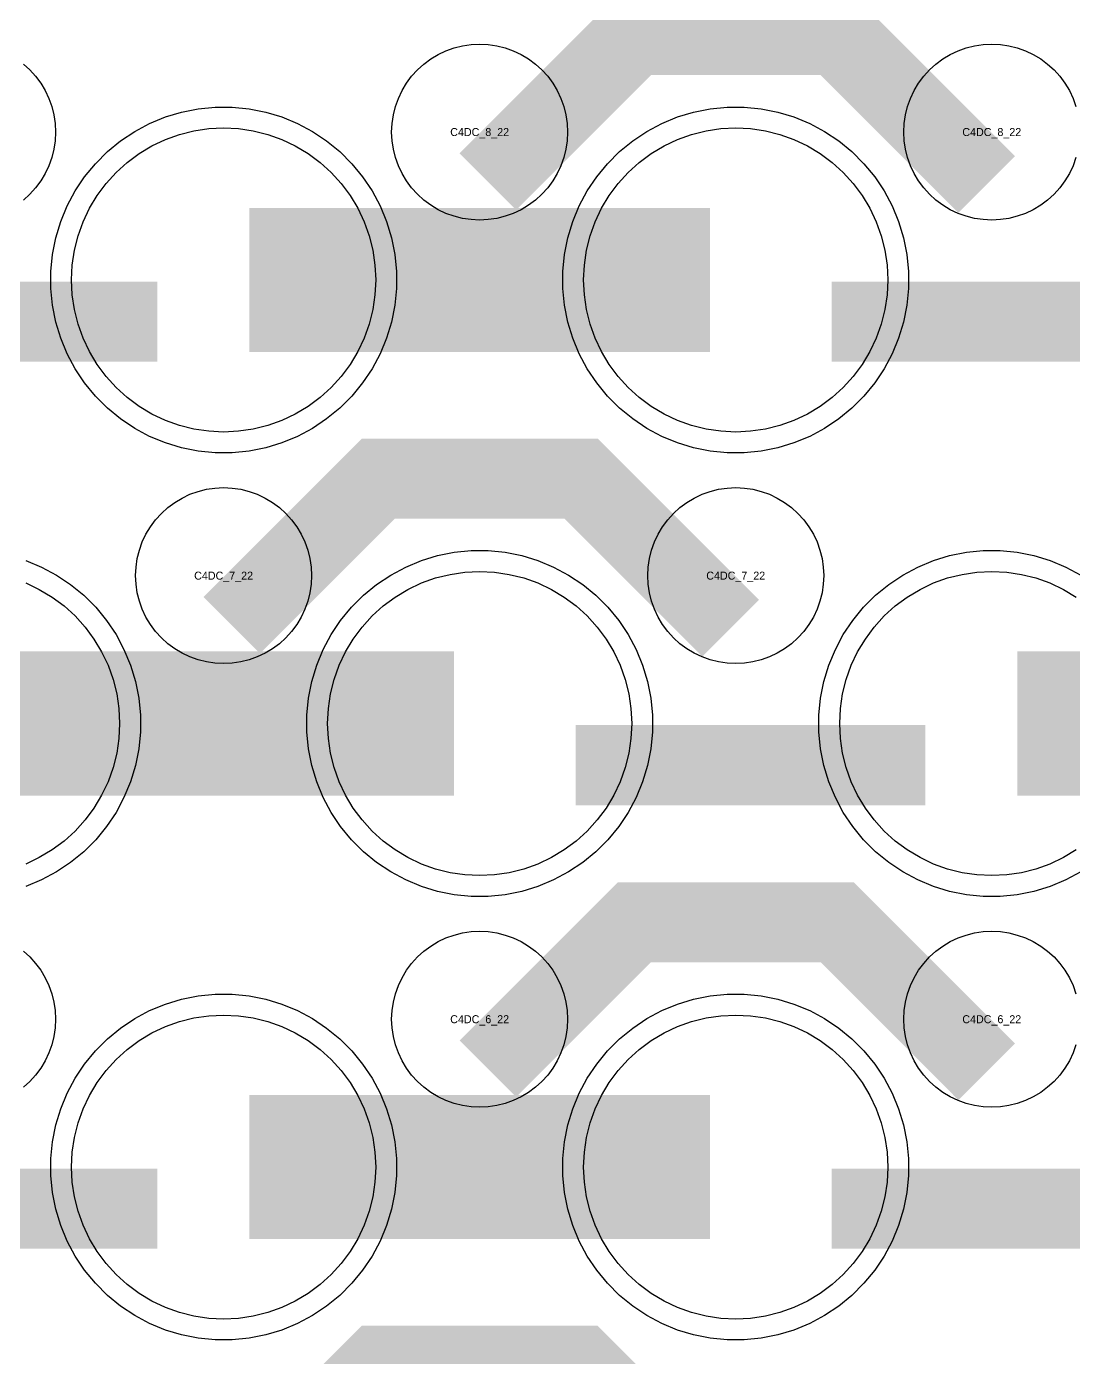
# Model space of a CAD drawing. Extents: x -11880 to 11880, y -14992 to 14992.
# Drawn here: x -5021.5 to -4694.5, y -14067.6 to -13651.9 of the extents above; entities that cross this region are included whole.
import ezdxf
from ezdxf.enums import TextEntityAlignment as Align

# ---------------------------------------------------------------- set-up
doc = ezdxf.new("R2010")
doc.units = 0
doc.header["$MEASUREMENT"] = 0
for name, color, linetype in [('GDS_775_DT_237', 138, 'CONTINUOUS'), ('RDL1_FS', 34, 'CONTINUOUS'), ('RDL_BS', 160, 'CONTINUOUS')]:
    doc.layers.add(name, color=color, linetype=linetype)

msp = doc.modelspace()

# ---------------------------------------------------------------- linework, layer by layer
at = {"layer": 'RDL1_FS', "color": 241, "true_color": 0xf7abae}
for points in [[(-4960, -13778.559), (-4964.657, -13778.33), (-4969.268, -13777.646), (-4973.791, -13776.514), (-4978.181, -13774.942), (-4982.395, -13772.95), (-4986.395, -13770.552), (-4990.14, -13767.774), (-4993.594, -13764.644), (-4996.724, -13761.19), (-4999.502, -13757.445), (-5001.9, -13753.445), (-5003.892, -13749.231), (-5005.464, -13744.841), (-5006.596, -13740.318), (-5007.28, -13735.707), (-5007.509, -13731.05), (-5007.28, -13726.393), (-5006.596, -13721.782), (-5005.464, -13717.259), (-5003.892, -13712.869), (-5001.9, -13708.655), (-4999.502, -13704.655), (-4996.724, -13700.91), (-4993.594, -13697.456), (-4990.14, -13694.326), (-4986.395, -13691.548), (-4982.395, -13689.15), (-4978.181, -13687.158), (-4973.791, -13685.586), (-4969.268, -13684.454), (-4964.657, -13683.77), (-4960, -13683.541), (-4955.343, -13683.77), (-4950.732, -13684.454), (-4946.209, -13685.586), (-4941.819, -13687.158), (-4937.605, -13689.15), (-4933.605, -13691.548), (-4929.86, -13694.326), (-4926.406, -13697.456), (-4923.276, -13700.91), (-4920.498, -13704.655), (-4918.1, -13708.655), (-4916.108, -13712.869), (-4914.536, -13717.259), (-4913.404, -13721.782), (-4912.72, -13726.393), (-4912.491, -13731.05), (-4912.72, -13735.707), (-4913.404, -13740.318), (-4914.536, -13744.841), (-4916.108, -13749.231), (-4918.1, -13753.445), (-4920.498, -13757.445), (-4923.276, -13761.19), (-4926.406, -13764.644), (-4929.86, -13767.774), (-4933.605, -13770.552), (-4937.605, -13772.95), (-4941.819, -13774.942), (-4946.209, -13776.514), (-4950.732, -13777.646), (-4955.343, -13778.33)], [(-4800, -13778.559), (-4804.657, -13778.33), (-4809.268, -13777.646), (-4813.791, -13776.514), (-4818.181, -13774.942), (-4822.395, -13772.95), (-4826.395, -13770.552), (-4830.14, -13767.774), (-4833.594, -13764.644), (-4836.724, -13761.19), (-4839.502, -13757.445), (-4841.9, -13753.445), (-4843.892, -13749.231), (-4845.464, -13744.841), (-4846.596, -13740.318), (-4847.28, -13735.707), (-4847.509, -13731.05), (-4847.28, -13726.393), (-4846.596, -13721.782), (-4845.464, -13717.259), (-4843.892, -13712.869), (-4841.9, -13708.655), (-4839.502, -13704.655), (-4836.724, -13700.91), (-4833.594, -13697.456), (-4830.14, -13694.326), (-4826.395, -13691.548), (-4822.395, -13689.15), (-4818.181, -13687.158), (-4813.791, -13685.586), (-4809.268, -13684.454), (-4804.657, -13683.77), (-4800, -13683.541), (-4795.343, -13683.77), (-4790.732, -13684.454), (-4786.209, -13685.586), (-4781.819, -13687.158), (-4777.605, -13689.15), (-4773.605, -13691.548), (-4769.86, -13694.326), (-4766.406, -13697.456), (-4763.276, -13700.91), (-4760.498, -13704.655), (-4758.1, -13708.655), (-4756.108, -13712.869), (-4754.536, -13717.259), (-4753.404, -13721.782), (-4752.72, -13726.393), (-4752.491, -13731.05), (-4752.72, -13735.707), (-4753.404, -13740.318), (-4754.536, -13744.841), (-4756.108, -13749.231), (-4758.1, -13753.445), (-4760.498, -13757.445), (-4763.276, -13761.19), (-4766.406, -13764.644), (-4769.86, -13767.774), (-4773.605, -13770.552), (-4777.605, -13772.95), (-4781.819, -13774.942), (-4786.209, -13776.514), (-4790.732, -13777.646), (-4795.343, -13778.33)], [(-4880, -13917.124), (-4884.657, -13916.895), (-4889.268, -13916.211), (-4893.791, -13915.079), (-4898.181, -13913.507), (-4902.395, -13911.515), (-4906.395, -13909.117), (-4910.14, -13906.339), (-4913.594, -13903.209), (-4916.724, -13899.755), (-4919.502, -13896.01), (-4921.9, -13892.01), (-4923.892, -13887.796), (-4925.464, -13883.406), (-4926.596, -13878.883), (-4927.28, -13874.272), (-4927.509, -13869.615), (-4927.28, -13864.958), (-4926.596, -13860.347), (-4925.464, -13855.824), (-4923.892, -13851.434), (-4921.9, -13847.22), (-4919.502, -13843.22), (-4916.724, -13839.475), (-4913.594, -13836.021), (-4910.14, -13832.891), (-4906.395, -13830.113), (-4902.395, -13827.715), (-4898.181, -13825.723), (-4893.791, -13824.151), (-4889.268, -13823.019), (-4884.657, -13822.335), (-4880, -13822.106), (-4875.343, -13822.335), (-4870.732, -13823.019), (-4866.209, -13824.151), (-4861.819, -13825.723), (-4857.605, -13827.715), (-4853.605, -13830.113), (-4849.86, -13832.891), (-4846.406, -13836.021), (-4843.276, -13839.475), (-4840.498, -13843.22), (-4838.1, -13847.22), (-4836.108, -13851.434), (-4834.536, -13855.824), (-4833.404, -13860.347), (-4832.72, -13864.958), (-4832.491, -13869.615), (-4832.72, -13874.272), (-4833.404, -13878.883), (-4834.536, -13883.406), (-4836.108, -13887.796), (-4838.1, -13892.01), (-4840.498, -13896.01), (-4843.276, -13899.755), (-4846.406, -13903.209), (-4849.86, -13906.339), (-4853.605, -13909.117), (-4857.605, -13911.515), (-4861.819, -13913.507), (-4866.209, -13915.079), (-4870.732, -13916.211), (-4875.343, -13916.895)], [(-4960, -14055.689), (-4964.657, -14055.46), (-4969.268, -14054.776), (-4973.791, -14053.644), (-4978.181, -14052.072), (-4982.395, -14050.08), (-4986.395, -14047.682), (-4990.14, -14044.904), (-4993.594, -14041.774), (-4996.724, -14038.32), (-4999.502, -14034.575), (-5001.9, -14030.575), (-5003.892, -14026.361), (-5005.464, -14021.971), (-5006.596, -14017.448), (-5007.28, -14012.837), (-5007.509, -14008.18), (-5007.28, -14003.523), (-5006.596, -13998.912), (-5005.464, -13994.389), (-5003.892, -13989.999), (-5001.9, -13985.785), (-4999.502, -13981.785), (-4996.724, -13978.04), (-4993.594, -13974.586), (-4990.14, -13971.456), (-4986.395, -13968.678), (-4982.395, -13966.28), (-4978.181, -13964.288), (-4973.791, -13962.716), (-4969.268, -13961.584), (-4964.657, -13960.9), (-4960, -13960.671), (-4955.343, -13960.9), (-4950.732, -13961.584), (-4946.209, -13962.716), (-4941.819, -13964.288), (-4937.605, -13966.28), (-4933.605, -13968.678), (-4929.86, -13971.456), (-4926.406, -13974.586), (-4923.276, -13978.04), (-4920.498, -13981.785), (-4918.1, -13985.785), (-4916.108, -13989.999), (-4914.536, -13994.389), (-4913.404, -13998.912), (-4912.72, -14003.523), (-4912.491, -14008.18), (-4912.72, -14012.837), (-4913.404, -14017.448), (-4914.536, -14021.971), (-4916.108, -14026.361), (-4918.1, -14030.575), (-4920.498, -14034.575), (-4923.276, -14038.32), (-4926.406, -14041.774), (-4929.86, -14044.904), (-4933.605, -14047.682), (-4937.605, -14050.08), (-4941.819, -14052.072), (-4946.209, -14053.644), (-4950.732, -14054.776), (-4955.343, -14055.46)], [(-4800, -14055.689), (-4804.657, -14055.46), (-4809.268, -14054.776), (-4813.791, -14053.644), (-4818.181, -14052.072), (-4822.395, -14050.08), (-4826.395, -14047.682), (-4830.14, -14044.904), (-4833.594, -14041.774), (-4836.724, -14038.32), (-4839.502, -14034.575), (-4841.9, -14030.575), (-4843.892, -14026.361), (-4845.464, -14021.971), (-4846.596, -14017.448), (-4847.28, -14012.837), (-4847.509, -14008.18), (-4847.28, -14003.523), (-4846.596, -13998.912), (-4845.464, -13994.389), (-4843.892, -13989.999), (-4841.9, -13985.785), (-4839.502, -13981.785), (-4836.724, -13978.04), (-4833.594, -13974.586), (-4830.14, -13971.456), (-4826.395, -13968.678), (-4822.395, -13966.28), (-4818.181, -13964.288), (-4813.791, -13962.716), (-4809.268, -13961.584), (-4804.657, -13960.9), (-4800, -13960.671), (-4795.343, -13960.9), (-4790.732, -13961.584), (-4786.209, -13962.716), (-4781.819, -13964.288), (-4777.605, -13966.28), (-4773.605, -13968.678), (-4769.86, -13971.456), (-4766.406, -13974.586), (-4763.276, -13978.04), (-4760.498, -13981.785), (-4758.1, -13985.785), (-4756.108, -13989.999), (-4754.536, -13994.389), (-4753.404, -13998.912), (-4752.72, -14003.523), (-4752.491, -14008.18), (-4752.72, -14012.837), (-4753.404, -14017.448), (-4754.536, -14021.971), (-4756.108, -14026.361), (-4758.1, -14030.575), (-4760.498, -14034.575), (-4763.276, -14038.32), (-4766.406, -14041.774), (-4769.86, -14044.904), (-4773.605, -14047.682), (-4777.605, -14050.08), (-4781.819, -14052.072), (-4786.209, -14053.644), (-4790.732, -14054.776), (-4795.343, -14055.46)]]:
    msp.add_lwpolyline(points, close=True, dxfattribs=at)
for points in [[(-4951.998, -13731.05, 45, 45, 0), (-4879.998, -13731.05, 45, 45, 0)], [(-4879.998, -13731.05, 45, 45, 0), (-4807.998, -13731.05, 45, 45, 0)], [(-5031.998, -13869.615, 45, 45, 0), (-4959.998, -13869.615, 45, 45, 0)], [(-4959.998, -13869.615, 45, 45, 0), (-4887.998, -13869.615, 45, 45, 0)], [(-4711.998, -13869.615, 45, 45, 0), (-4639.998, -13869.615, 45, 45, 0)], [(-4951.998, -14008.18, 45, 45, 0), (-4879.998, -14008.18, 45, 45, 0)], [(-4879.998, -14008.18, 45, 45, 0), (-4807.998, -14008.18, 45, 45, 0)]]:
    msp.add_lwpolyline(points, format="xyseb", dxfattribs=at)
for points in [[(-5021.819, -13825.723), (-5017.605, -13827.715), (-5013.605, -13830.113), (-5009.86, -13832.891), (-5006.406, -13836.021), (-5003.276, -13839.475), (-5000.498, -13843.22), (-4998.1, -13847.22), (-4996.108, -13851.434), (-4994.536, -13855.824), (-4993.404, -13860.347), (-4992.72, -13864.958), (-4992.491, -13869.615), (-4992.72, -13874.272), (-4993.404, -13878.883), (-4994.536, -13883.406), (-4996.108, -13887.796), (-4998.1, -13892.01), (-5000.498, -13896.01), (-5003.276, -13899.755), (-5006.406, -13903.209), (-5009.86, -13906.339), (-5013.605, -13909.117), (-5017.605, -13911.515), (-5021.819, -13913.507)], [(-4693.605, -13909.117), (-4697.605, -13911.515), (-4701.819, -13913.507), (-4706.209, -13915.079), (-4710.732, -13916.211), (-4715.343, -13916.895), (-4720, -13917.124), (-4724.657, -13916.895), (-4729.268, -13916.211), (-4733.791, -13915.079), (-4738.181, -13913.507), (-4742.395, -13911.515), (-4746.395, -13909.117), (-4750.14, -13906.339), (-4753.594, -13903.209), (-4756.724, -13899.755), (-4759.502, -13896.01), (-4761.9, -13892.01), (-4763.892, -13887.796), (-4765.464, -13883.406), (-4766.596, -13878.883), (-4767.28, -13874.272), (-4767.509, -13869.615), (-4767.28, -13864.958), (-4766.596, -13860.347), (-4765.464, -13855.824), (-4763.892, -13851.434), (-4761.9, -13847.22), (-4759.502, -13843.22), (-4756.724, -13839.475), (-4753.594, -13836.021), (-4750.14, -13832.891), (-4746.395, -13830.113), (-4742.395, -13827.715), (-4738.181, -13825.723), (-4733.791, -13824.151), (-4729.268, -13823.019), (-4724.657, -13822.335), (-4720, -13822.106), (-4715.343, -13822.335), (-4710.732, -13823.019), (-4706.209, -13824.151), (-4701.819, -13825.723), (-4697.605, -13827.715), (-4693.605, -13830.113)]]:
    msp.add_lwpolyline(points, dxfattribs=at)
at = {"layer": 'RDL_BS'}
for points in [[(-4877.438, -13700.364, 25, 25, 0), (-4831.623, -13654.549, 25, 25, 0), (-4798.07, -13654.549, 25, 25, 0)], [(-4721.599, -13701.263, 25, 25, 0), (-4768.313, -13654.549, 25, 25, 0), (-4798.071, -13654.549, 25, 25, 0)], [(-4957.438, -13838.929, 25, 25, 0), (-4911.623, -13793.114, 25, 25, 0), (-4878.07, -13793.114, 25, 25, 0)], [(-4801.599, -13839.828, 25, 25, 0), (-4848.313, -13793.114, 25, 25, 0), (-4878.071, -13793.114, 25, 25, 0)], [(-4877.438, -13977.494, 25, 25, 0), (-4831.623, -13931.679, 25, 25, 0), (-4798.07, -13931.679, 25, 25, 0)], [(-4721.599, -13978.393, 25, 25, 0), (-4768.313, -13931.679, 25, 25, 0), (-4798.071, -13931.679, 25, 25, 0)], [(-4957.438, -14116.059, 25, 25, 0), (-4911.623, -14070.244, 25, 25, 0), (-4878.07, -14070.244, 25, 25, 0)], [(-4801.599, -14116.958, 25, 25, 0), (-4848.313, -14070.244, 25, 25, 0), (-4878.071, -14070.244, 25, 25, 0)]]:
    msp.add_lwpolyline(points, format="xyseb", dxfattribs=at)
for points in [[(-4880, -13712.356), (-4882.693, -13712.224), (-4885.365, -13711.828), (-4887.984, -13711.171), (-4890.519, -13710.264), (-4892.956, -13709.112), (-4895.28, -13707.719), (-4897.443, -13706.116), (-4899.442, -13704.304), (-4901.254, -13702.305), (-4902.857, -13700.142), (-4904.25, -13697.818), (-4905.402, -13695.381), (-4906.309, -13692.846), (-4906.966, -13690.227), (-4907.362, -13687.555), (-4907.494, -13684.862), (-4907.362, -13682.169), (-4906.966, -13679.497), (-4906.309, -13676.878), (-4905.402, -13674.343), (-4904.25, -13671.906), (-4902.857, -13669.582), (-4901.254, -13667.419), (-4899.442, -13665.42), (-4897.443, -13663.608), (-4895.28, -13662.005), (-4892.956, -13660.612), (-4890.519, -13659.46), (-4887.984, -13658.553), (-4885.365, -13657.896), (-4882.693, -13657.5), (-4880, -13657.368), (-4877.307, -13657.5), (-4874.635, -13657.896), (-4872.016, -13658.553), (-4869.481, -13659.46), (-4867.044, -13660.612), (-4864.72, -13662.005), (-4862.557, -13663.608), (-4860.558, -13665.42), (-4858.746, -13667.419), (-4857.143, -13669.582), (-4855.75, -13671.906), (-4854.598, -13674.343), (-4853.691, -13676.878), (-4853.034, -13679.497), (-4852.638, -13682.169), (-4852.506, -13684.862), (-4852.638, -13687.555), (-4853.034, -13690.227), (-4853.691, -13692.846), (-4854.598, -13695.381), (-4855.75, -13697.818), (-4857.143, -13700.142), (-4858.746, -13702.305), (-4860.558, -13704.304), (-4862.557, -13706.116), (-4864.72, -13707.719), (-4867.044, -13709.112), (-4869.481, -13710.264), (-4872.016, -13711.171), (-4874.635, -13711.828), (-4877.307, -13712.224)], [(-4960, -13850.921), (-4962.693, -13850.789), (-4965.365, -13850.393), (-4967.984, -13849.736), (-4970.519, -13848.829), (-4972.956, -13847.677), (-4975.28, -13846.284), (-4977.443, -13844.681), (-4979.442, -13842.869), (-4981.254, -13840.87), (-4982.857, -13838.707), (-4984.25, -13836.383), (-4985.402, -13833.946), (-4986.309, -13831.411), (-4986.966, -13828.792), (-4987.362, -13826.12), (-4987.494, -13823.427), (-4987.362, -13820.734), (-4986.966, -13818.062), (-4986.309, -13815.443), (-4985.402, -13812.908), (-4984.25, -13810.471), (-4982.857, -13808.147), (-4981.254, -13805.984), (-4979.442, -13803.985), (-4977.443, -13802.173), (-4975.28, -13800.57), (-4972.956, -13799.177), (-4970.519, -13798.025), (-4967.984, -13797.118), (-4965.365, -13796.461), (-4962.693, -13796.065), (-4960, -13795.933), (-4957.307, -13796.065), (-4954.635, -13796.461), (-4952.016, -13797.118), (-4949.481, -13798.025), (-4947.044, -13799.177), (-4944.72, -13800.57), (-4942.557, -13802.173), (-4940.558, -13803.985), (-4938.746, -13805.984), (-4937.143, -13808.147), (-4935.75, -13810.471), (-4934.598, -13812.908), (-4933.691, -13815.443), (-4933.034, -13818.062), (-4932.638, -13820.734), (-4932.506, -13823.427), (-4932.638, -13826.12), (-4933.034, -13828.792), (-4933.691, -13831.411), (-4934.598, -13833.946), (-4935.75, -13836.383), (-4937.143, -13838.707), (-4938.746, -13840.87), (-4940.558, -13842.869), (-4942.557, -13844.681), (-4944.72, -13846.284), (-4947.044, -13847.677), (-4949.481, -13848.829), (-4952.016, -13849.736), (-4954.635, -13850.393), (-4957.307, -13850.789)], [(-4800, -13850.921), (-4802.693, -13850.789), (-4805.365, -13850.393), (-4807.984, -13849.736), (-4810.519, -13848.829), (-4812.956, -13847.677), (-4815.28, -13846.284), (-4817.443, -13844.681), (-4819.442, -13842.869), (-4821.254, -13840.87), (-4822.857, -13838.707), (-4824.25, -13836.383), (-4825.402, -13833.946), (-4826.309, -13831.411), (-4826.966, -13828.792), (-4827.362, -13826.12), (-4827.494, -13823.427), (-4827.362, -13820.734), (-4826.966, -13818.062), (-4826.309, -13815.443), (-4825.402, -13812.908), (-4824.25, -13810.471), (-4822.857, -13808.147), (-4821.254, -13805.984), (-4819.442, -13803.985), (-4817.443, -13802.173), (-4815.28, -13800.57), (-4812.956, -13799.177), (-4810.519, -13798.025), (-4807.984, -13797.118), (-4805.365, -13796.461), (-4802.693, -13796.065), (-4800, -13795.933), (-4797.307, -13796.065), (-4794.635, -13796.461), (-4792.016, -13797.118), (-4789.481, -13798.025), (-4787.044, -13799.177), (-4784.72, -13800.57), (-4782.557, -13802.173), (-4780.558, -13803.985), (-4778.746, -13805.984), (-4777.143, -13808.147), (-4775.75, -13810.471), (-4774.598, -13812.908), (-4773.691, -13815.443), (-4773.034, -13818.062), (-4772.638, -13820.734), (-4772.506, -13823.427), (-4772.638, -13826.12), (-4773.034, -13828.792), (-4773.691, -13831.411), (-4774.598, -13833.946), (-4775.75, -13836.383), (-4777.143, -13838.707), (-4778.746, -13840.87), (-4780.558, -13842.869), (-4782.557, -13844.681), (-4784.72, -13846.284), (-4787.044, -13847.677), (-4789.481, -13848.829), (-4792.016, -13849.736), (-4794.635, -13850.393), (-4797.307, -13850.789)], [(-4880, -13989.486), (-4882.693, -13989.354), (-4885.365, -13988.958), (-4887.984, -13988.301), (-4890.519, -13987.394), (-4892.956, -13986.242), (-4895.28, -13984.849), (-4897.443, -13983.246), (-4899.442, -13981.434), (-4901.254, -13979.435), (-4902.857, -13977.272), (-4904.25, -13974.948), (-4905.402, -13972.511), (-4906.309, -13969.976), (-4906.966, -13967.357), (-4907.362, -13964.685), (-4907.494, -13961.992), (-4907.362, -13959.299), (-4906.966, -13956.627), (-4906.309, -13954.008), (-4905.402, -13951.473), (-4904.25, -13949.036), (-4902.857, -13946.712), (-4901.254, -13944.549), (-4899.442, -13942.55), (-4897.443, -13940.738), (-4895.28, -13939.135), (-4892.956, -13937.742), (-4890.519, -13936.59), (-4887.984, -13935.683), (-4885.365, -13935.026), (-4882.693, -13934.63), (-4880, -13934.498), (-4877.307, -13934.63), (-4874.635, -13935.026), (-4872.016, -13935.683), (-4869.481, -13936.59), (-4867.044, -13937.742), (-4864.72, -13939.135), (-4862.557, -13940.738), (-4860.558, -13942.55), (-4858.746, -13944.549), (-4857.143, -13946.712), (-4855.75, -13949.036), (-4854.598, -13951.473), (-4853.691, -13954.008), (-4853.034, -13956.627), (-4852.638, -13959.299), (-4852.506, -13961.992), (-4852.638, -13964.685), (-4853.034, -13967.357), (-4853.691, -13969.976), (-4854.598, -13972.511), (-4855.75, -13974.948), (-4857.143, -13977.272), (-4858.746, -13979.435), (-4860.558, -13981.434), (-4862.557, -13983.246), (-4864.72, -13984.849), (-4867.044, -13986.242), (-4869.481, -13987.394), (-4872.016, -13988.301), (-4874.635, -13988.958), (-4877.307, -13989.354)]]:
    msp.add_lwpolyline(points, close=True, dxfattribs=at)
for points in [[(-4693.691, -13692.846), (-4694.598, -13695.381), (-4695.75, -13697.818), (-4697.143, -13700.142), (-4698.746, -13702.305), (-4700.558, -13704.304), (-4702.557, -13706.116), (-4704.72, -13707.719), (-4707.044, -13709.112), (-4709.481, -13710.264), (-4712.016, -13711.171), (-4714.635, -13711.828), (-4717.307, -13712.224), (-4720, -13712.356), (-4722.693, -13712.224), (-4725.365, -13711.828), (-4727.984, -13711.171), (-4730.519, -13710.264), (-4732.956, -13709.112), (-4735.28, -13707.719), (-4737.443, -13706.116), (-4739.442, -13704.304), (-4741.254, -13702.305), (-4742.857, -13700.142), (-4744.25, -13697.818), (-4745.402, -13695.381), (-4746.309, -13692.846), (-4746.966, -13690.227), (-4747.362, -13687.555), (-4747.494, -13684.862), (-4747.362, -13682.169), (-4746.966, -13679.497), (-4746.309, -13676.878), (-4745.402, -13674.343), (-4744.25, -13671.906), (-4742.857, -13669.582), (-4741.254, -13667.419), (-4739.442, -13665.42), (-4737.443, -13663.608), (-4735.28, -13662.005), (-4732.956, -13660.612), (-4730.519, -13659.46), (-4727.984, -13658.553), (-4725.365, -13657.896), (-4722.693, -13657.5), (-4720, -13657.368), (-4717.307, -13657.5), (-4714.635, -13657.896), (-4712.016, -13658.553), (-4709.481, -13659.46), (-4707.044, -13660.612), (-4704.72, -13662.005), (-4702.557, -13663.608), (-4700.558, -13665.42), (-4698.746, -13667.419), (-4697.143, -13669.582), (-4695.75, -13671.906), (-4694.598, -13674.343), (-4693.691, -13676.878)], [(-5022.557, -13663.608), (-5020.558, -13665.42), (-5018.746, -13667.419), (-5017.143, -13669.582), (-5015.75, -13671.906), (-5014.598, -13674.343), (-5013.691, -13676.878), (-5013.034, -13679.497), (-5012.638, -13682.169), (-5012.506, -13684.862), (-5012.638, -13687.555), (-5013.034, -13690.227), (-5013.691, -13692.846), (-5014.598, -13695.381), (-5015.75, -13697.818), (-5017.143, -13700.142), (-5018.746, -13702.305), (-5020.558, -13704.304), (-5022.557, -13706.116)], [(-4693.691, -13969.976), (-4694.598, -13972.511), (-4695.75, -13974.948), (-4697.143, -13977.272), (-4698.746, -13979.435), (-4700.558, -13981.434), (-4702.557, -13983.246), (-4704.72, -13984.849), (-4707.044, -13986.242), (-4709.481, -13987.394), (-4712.016, -13988.301), (-4714.635, -13988.958), (-4717.307, -13989.354), (-4720, -13989.486), (-4722.693, -13989.354), (-4725.365, -13988.958), (-4727.984, -13988.301), (-4730.519, -13987.394), (-4732.956, -13986.242), (-4735.28, -13984.849), (-4737.443, -13983.246), (-4739.442, -13981.434), (-4741.254, -13979.435), (-4742.857, -13977.272), (-4744.25, -13974.948), (-4745.402, -13972.511), (-4746.309, -13969.976), (-4746.966, -13967.357), (-4747.362, -13964.685), (-4747.494, -13961.992), (-4747.362, -13959.299), (-4746.966, -13956.627), (-4746.309, -13954.008), (-4745.402, -13951.473), (-4744.25, -13949.036), (-4742.857, -13946.712), (-4741.254, -13944.549), (-4739.442, -13942.55), (-4737.443, -13940.738), (-4735.28, -13939.135), (-4732.956, -13937.742), (-4730.519, -13936.59), (-4727.984, -13935.683), (-4725.365, -13935.026), (-4722.693, -13934.63), (-4720, -13934.498), (-4717.307, -13934.63), (-4714.635, -13935.026), (-4712.016, -13935.683), (-4709.481, -13936.59), (-4707.044, -13937.742), (-4704.72, -13939.135), (-4702.557, -13940.738), (-4700.558, -13942.55), (-4698.746, -13944.549), (-4697.143, -13946.712), (-4695.75, -13949.036), (-4694.598, -13951.473), (-4693.691, -13954.008)], [(-5022.557, -13940.738), (-5020.558, -13942.55), (-5018.746, -13944.549), (-5017.143, -13946.712), (-5015.75, -13949.036), (-5014.598, -13951.473), (-5013.691, -13954.008), (-5013.034, -13956.627), (-5012.638, -13959.299), (-5012.506, -13961.992), (-5012.638, -13964.685), (-5013.034, -13967.357), (-5013.691, -13969.976), (-5014.598, -13972.511), (-5015.75, -13974.948), (-5017.143, -13977.272), (-5018.746, -13979.435), (-5020.558, -13981.434), (-5022.557, -13983.246)]]:
    msp.add_lwpolyline(points, dxfattribs=at)
at = {"layer": 'RDL_BS', "color": 241, "true_color": 0xf7abae}
for points in [[(-4962.644, -13785.05), (-4967.938, -13784.533), (-4973.165, -13783.487), (-4978.205, -13781.956), (-4983.115, -13779.925), (-4987.777, -13777.433), (-4992.191, -13774.486), (-4996.292, -13771.124), (-5000.074, -13767.342), (-5003.436, -13763.241), (-5006.383, -13758.827), (-5008.875, -13754.165), (-5010.906, -13749.255), (-5012.437, -13744.215), (-5013.483, -13738.988), (-5014, -13733.694), (-5014, -13728.406), (-5013.483, -13723.112), (-5012.437, -13717.885), (-5010.906, -13712.845), (-5008.875, -13707.935), (-5006.383, -13703.273), (-5003.436, -13698.859), (-5000.074, -13694.758), (-4996.292, -13690.976), (-4992.191, -13687.614), (-4987.777, -13684.667), (-4983.115, -13682.175), (-4978.205, -13680.144), (-4973.165, -13678.613), (-4967.938, -13677.567), (-4962.644, -13677.05), (-4957.356, -13677.05), (-4952.062, -13677.567), (-4946.835, -13678.613), (-4941.795, -13680.144), (-4936.885, -13682.175), (-4932.223, -13684.667), (-4927.809, -13687.614), (-4923.708, -13690.976), (-4919.926, -13694.758), (-4916.564, -13698.859), (-4913.617, -13703.273), (-4911.125, -13707.935), (-4909.094, -13712.845), (-4907.563, -13717.885), (-4906.517, -13723.112), (-4906, -13728.406), (-4906, -13733.694), (-4906.517, -13738.988), (-4907.563, -13744.215), (-4909.094, -13749.255), (-4911.125, -13754.165), (-4913.617, -13758.827), (-4916.564, -13763.241), (-4919.926, -13767.342), (-4923.708, -13771.124), (-4927.809, -13774.486), (-4932.223, -13777.433), (-4936.885, -13779.925), (-4941.795, -13781.956), (-4946.835, -13783.487), (-4952.062, -13784.533), (-4957.356, -13785.05)], [(-4802.644, -13785.05), (-4807.938, -13784.533), (-4813.165, -13783.487), (-4818.205, -13781.956), (-4823.115, -13779.925), (-4827.777, -13777.433), (-4832.191, -13774.486), (-4836.292, -13771.124), (-4840.074, -13767.342), (-4843.436, -13763.241), (-4846.383, -13758.827), (-4848.875, -13754.165), (-4850.906, -13749.255), (-4852.437, -13744.215), (-4853.483, -13738.988), (-4854, -13733.694), (-4854, -13728.406), (-4853.483, -13723.112), (-4852.437, -13717.885), (-4850.906, -13712.845), (-4848.875, -13707.935), (-4846.383, -13703.273), (-4843.436, -13698.859), (-4840.074, -13694.758), (-4836.292, -13690.976), (-4832.191, -13687.614), (-4827.777, -13684.667), (-4823.115, -13682.175), (-4818.205, -13680.144), (-4813.165, -13678.613), (-4807.938, -13677.567), (-4802.644, -13677.05), (-4797.356, -13677.05), (-4792.062, -13677.567), (-4786.835, -13678.613), (-4781.795, -13680.144), (-4776.885, -13682.175), (-4772.223, -13684.667), (-4767.809, -13687.614), (-4763.708, -13690.976), (-4759.926, -13694.758), (-4756.564, -13698.859), (-4753.617, -13703.273), (-4751.125, -13707.935), (-4749.094, -13712.845), (-4747.563, -13717.885), (-4746.517, -13723.112), (-4746, -13728.406), (-4746, -13733.694), (-4746.517, -13738.988), (-4747.563, -13744.215), (-4749.094, -13749.255), (-4751.125, -13754.165), (-4753.617, -13758.827), (-4756.564, -13763.241), (-4759.926, -13767.342), (-4763.708, -13771.124), (-4767.809, -13774.486), (-4772.223, -13777.433), (-4776.885, -13779.925), (-4781.795, -13781.956), (-4786.835, -13783.487), (-4792.062, -13784.533), (-4797.356, -13785.05)], [(-4882.644, -13923.615), (-4887.938, -13923.098), (-4893.165, -13922.052), (-4898.205, -13920.521), (-4903.115, -13918.49), (-4907.777, -13915.998), (-4912.191, -13913.051), (-4916.292, -13909.689), (-4920.074, -13905.907), (-4923.436, -13901.806), (-4926.383, -13897.392), (-4928.875, -13892.73), (-4930.906, -13887.82), (-4932.437, -13882.78), (-4933.483, -13877.553), (-4934, -13872.259), (-4934, -13866.971), (-4933.483, -13861.677), (-4932.437, -13856.45), (-4930.906, -13851.41), (-4928.875, -13846.5), (-4926.383, -13841.838), (-4923.436, -13837.424), (-4920.074, -13833.323), (-4916.292, -13829.541), (-4912.191, -13826.179), (-4907.777, -13823.232), (-4903.115, -13820.74), (-4898.205, -13818.709), (-4893.165, -13817.178), (-4887.938, -13816.132), (-4882.644, -13815.615), (-4877.356, -13815.615), (-4872.062, -13816.132), (-4866.835, -13817.178), (-4861.795, -13818.709), (-4856.885, -13820.74), (-4852.223, -13823.232), (-4847.809, -13826.179), (-4843.708, -13829.541), (-4839.926, -13833.323), (-4836.564, -13837.424), (-4833.617, -13841.838), (-4831.125, -13846.5), (-4829.094, -13851.41), (-4827.563, -13856.45), (-4826.517, -13861.677), (-4826, -13866.971), (-4826, -13872.259), (-4826.517, -13877.553), (-4827.563, -13882.78), (-4829.094, -13887.82), (-4831.125, -13892.73), (-4833.617, -13897.392), (-4836.564, -13901.806), (-4839.926, -13905.907), (-4843.708, -13909.689), (-4847.809, -13913.051), (-4852.223, -13915.998), (-4856.885, -13918.49), (-4861.795, -13920.521), (-4866.835, -13922.052), (-4872.062, -13923.098), (-4877.356, -13923.615)], [(-4962.644, -14062.18), (-4967.938, -14061.663), (-4973.165, -14060.617), (-4978.205, -14059.086), (-4983.115, -14057.055), (-4987.777, -14054.563), (-4992.191, -14051.616), (-4996.292, -14048.254), (-5000.074, -14044.472), (-5003.436, -14040.371), (-5006.383, -14035.957), (-5008.875, -14031.295), (-5010.906, -14026.385), (-5012.437, -14021.345), (-5013.483, -14016.118), (-5014, -14010.824), (-5014, -14005.536), (-5013.483, -14000.242), (-5012.437, -13995.015), (-5010.906, -13989.975), (-5008.875, -13985.065), (-5006.383, -13980.403), (-5003.436, -13975.989), (-5000.074, -13971.888), (-4996.292, -13968.106), (-4992.191, -13964.744), (-4987.777, -13961.797), (-4983.115, -13959.305), (-4978.205, -13957.274), (-4973.165, -13955.743), (-4967.938, -13954.697), (-4962.644, -13954.18), (-4957.356, -13954.18), (-4952.062, -13954.697), (-4946.835, -13955.743), (-4941.795, -13957.274), (-4936.885, -13959.305), (-4932.223, -13961.797), (-4927.809, -13964.744), (-4923.708, -13968.106), (-4919.926, -13971.888), (-4916.564, -13975.989), (-4913.617, -13980.403), (-4911.125, -13985.065), (-4909.094, -13989.975), (-4907.563, -13995.015), (-4906.517, -14000.242), (-4906, -14005.536), (-4906, -14010.824), (-4906.517, -14016.118), (-4907.563, -14021.345), (-4909.094, -14026.385), (-4911.125, -14031.295), (-4913.617, -14035.957), (-4916.564, -14040.371), (-4919.926, -14044.472), (-4923.708, -14048.254), (-4927.809, -14051.616), (-4932.223, -14054.563), (-4936.885, -14057.055), (-4941.795, -14059.086), (-4946.835, -14060.617), (-4952.062, -14061.663), (-4957.356, -14062.18)], [(-4802.644, -14062.18), (-4807.938, -14061.663), (-4813.165, -14060.617), (-4818.205, -14059.086), (-4823.115, -14057.055), (-4827.777, -14054.563), (-4832.191, -14051.616), (-4836.292, -14048.254), (-4840.074, -14044.472), (-4843.436, -14040.371), (-4846.383, -14035.957), (-4848.875, -14031.295), (-4850.906, -14026.385), (-4852.437, -14021.345), (-4853.483, -14016.118), (-4854, -14010.824), (-4854, -14005.536), (-4853.483, -14000.242), (-4852.437, -13995.015), (-4850.906, -13989.975), (-4848.875, -13985.065), (-4846.383, -13980.403), (-4843.436, -13975.989), (-4840.074, -13971.888), (-4836.292, -13968.106), (-4832.191, -13964.744), (-4827.777, -13961.797), (-4823.115, -13959.305), (-4818.205, -13957.274), (-4813.165, -13955.743), (-4807.938, -13954.697), (-4802.644, -13954.18), (-4797.356, -13954.18), (-4792.062, -13954.697), (-4786.835, -13955.743), (-4781.795, -13957.274), (-4776.885, -13959.305), (-4772.223, -13961.797), (-4767.809, -13964.744), (-4763.708, -13968.106), (-4759.926, -13971.888), (-4756.564, -13975.989), (-4753.617, -13980.403), (-4751.125, -13985.065), (-4749.094, -13989.975), (-4747.563, -13995.015), (-4746.517, -14000.242), (-4746, -14005.536), (-4746, -14010.824), (-4746.517, -14016.118), (-4747.563, -14021.345), (-4749.094, -14026.385), (-4751.125, -14031.295), (-4753.617, -14035.957), (-4756.564, -14040.371), (-4759.926, -14044.472), (-4763.708, -14048.254), (-4767.809, -14051.616), (-4772.223, -14054.563), (-4776.885, -14057.055), (-4781.795, -14059.086), (-4786.835, -14060.617), (-4792.062, -14061.663), (-4797.356, -14062.18)]]:
    msp.add_lwpolyline(points, close=True, dxfattribs=at)
for points in [[(-5089.984, -13744.063, 25, 25, 0), (-4980.719, -13744.063, 25, 25, 0)], [(-4769.984, -13744.063, 25, 25, 0), (-4660.719, -13744.063, 25, 25, 0)], [(-4849.984, -13882.628, 25, 25, 0), (-4740.719, -13882.628, 25, 25, 0)], [(-5089.984, -14021.193, 25, 25, 0), (-4980.719, -14021.193, 25, 25, 0)], [(-4769.984, -14021.193, 25, 25, 0), (-4660.719, -14021.193, 25, 25, 0)]]:
    msp.add_lwpolyline(points, format="xyseb", dxfattribs=at)
for points in [[(-4692.223, -13915.998), (-4696.885, -13918.49), (-4701.795, -13920.521), (-4706.835, -13922.052), (-4712.062, -13923.098), (-4717.356, -13923.615), (-4722.644, -13923.615), (-4727.938, -13923.098), (-4733.165, -13922.052), (-4738.205, -13920.521), (-4743.115, -13918.49), (-4747.777, -13915.998), (-4752.191, -13913.051), (-4756.292, -13909.689), (-4760.074, -13905.907), (-4763.436, -13901.806), (-4766.383, -13897.392), (-4768.875, -13892.73), (-4770.906, -13887.82), (-4772.437, -13882.78), (-4773.483, -13877.553), (-4774, -13872.259), (-4774, -13866.971), (-4773.483, -13861.677), (-4772.437, -13856.45), (-4770.906, -13851.41), (-4768.875, -13846.5), (-4766.383, -13841.838), (-4763.436, -13837.424), (-4760.074, -13833.323), (-4756.292, -13829.541), (-4752.191, -13826.179), (-4747.777, -13823.232), (-4743.115, -13820.74), (-4738.205, -13818.709), (-4733.165, -13817.178), (-4727.938, -13816.132), (-4722.644, -13815.615), (-4717.356, -13815.615), (-4712.062, -13816.132), (-4706.835, -13817.178), (-4701.795, -13818.709), (-4696.885, -13820.74), (-4692.223, -13823.232)], [(-5021.795, -13818.709), (-5016.885, -13820.74), (-5012.223, -13823.232), (-5007.809, -13826.179), (-5003.708, -13829.541), (-4999.926, -13833.323), (-4996.564, -13837.424), (-4993.617, -13841.838), (-4991.125, -13846.5), (-4989.094, -13851.41), (-4987.563, -13856.45), (-4986.517, -13861.677), (-4986, -13866.971), (-4986, -13872.259), (-4986.517, -13877.553), (-4987.563, -13882.78), (-4989.094, -13887.82), (-4991.125, -13892.73), (-4993.617, -13897.392), (-4996.564, -13901.806), (-4999.926, -13905.907), (-5003.708, -13909.689), (-5007.809, -13913.051), (-5012.223, -13915.998), (-5016.885, -13918.49), (-5021.795, -13920.521)]]:
    msp.add_lwpolyline(points, dxfattribs=at)

# ---------------------------------------------------------------- texts
at = {"layer": 'GDS_775_DT_237'}
for s, p in [('C4DC_8_22', (-4880, -13684.862)), ('C4DC_8_22', (-4880, -13684.862)), ('C4DC_8_22', (-4720, -13684.862)), ('C4DC_8_22', (-4720, -13684.862)), ('C4DC_7_22', (-4960, -13823.427)), ('C4DC_7_22', (-4960, -13823.427)), ('C4DC_7_22', (-4800, -13823.427)), ('C4DC_7_22', (-4800, -13823.427)), ('C4DC_6_22', (-4880, -13961.992)), ('C4DC_6_22', (-4880, -13961.992)), ('C4DC_6_22', (-4720, -13961.992)), ('C4DC_6_22', (-4720, -13961.992))]:
    msp.add_text(s, height=2.5, dxfattribs=at).set_placement(p, align=Align.MIDDLE_CENTER)

doc.saveas('drawing.dxf')
